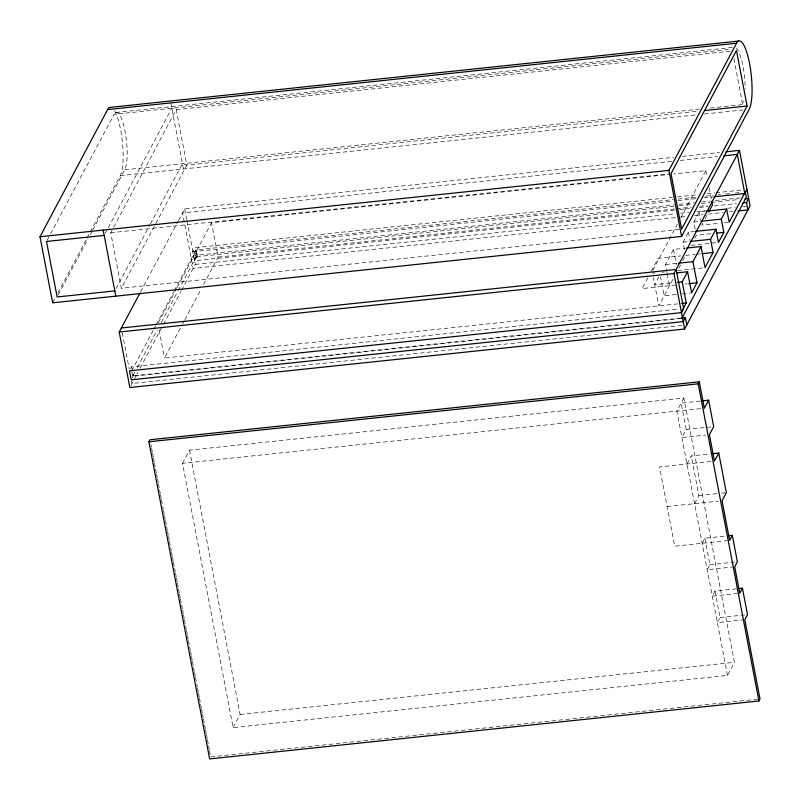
<?xml version="1.0" encoding="UTF-8"?>
<svg xmlns="http://www.w3.org/2000/svg" width="800" height="800" viewBox="0 0 800 800"><rect width="100%" height="100%" fill="white"/><g stroke="black" fill="none" stroke-linecap="round" stroke-linejoin="round"><path stroke-width="0.6" stroke-dasharray="4 3" d="M47.09 240.38L50.01 234.9M50.59 233.8L114.12 114.31L730.82 49.22M52.65 302.81L55.57 297.32M57.9 292.94L86.46 239.22M87.04 238.13L120.26 175.64A35.55 8.48 84 0 0 122.56 143.59A35.55 8.48 84 0 0 114.21 110.33M58.3 294.78L88.03 238.87M90.36 234.49L92.11 231.2M92.69 230.1L124.75 169.81A29.86 7.12 84 0 0 125.07 131.46A29.86 7.12 84 0 0 114.12 114.31M105.35 233.19L107.68 228.81M108.26 227.71L171.79 108.19L176.21 109.63L730.98 51.1M679.15 229.41L121.37 288.26L110.75 232.76L113.08 228.36M113.67 227.26L176.21 109.63L186.84 165.13L121.37 288.26M115.98 288.69L149.78 225.1M150.36 224L182.42 163.69L186.84 165.13L698.17 111.18M140.59 291.84L177.88 221.71M178.46 220.62L184.69 208.91L673.68 157.32M130.53 368.84L131.6 366.82L678.67 309.1M674.57 210.1L194.5 260.75L192.78 251.77L194.92 247.73L672.52 197.34M131.62 371.02L153.28 330.29M153.86 329.19L155.62 325.88M156.21 324.78L173.77 291.75M174.35 290.65L196.01 249.92L673.21 199.57M158.45 322.58L176.53 288.58M177.12 287.48L211.53 222.76L668.62 174.53M195.65 255.35L196.19 254.34L197.56 254.19L198.02 256.57L197.48 257.58L196.11 257.73L195.65 255.35L674.23 204.86M681.91 318.36L132.63 376.31L134.97 371.91M137.31 367.5L157.22 330.07M161.32 322.36L177.71 291.53M178.29 290.43L197.56 254.19M132.25 377.82L133.32 375.81L132.25 370.19M194.5 260.75L196.64 256.72L194.92 247.73M130.92 385.51L133.16 381.3M133.74 380.21L137.82 372.54M140.15 368.16L162.87 325.42M163.45 324.33L180.93 291.45M181.52 290.36L195.31 264.41L187 220.97M677.9 303.86L164.45 358.03L181.95 325.13M182.53 324.03L184.28 320.74M184.86 319.64L201.2 288.92M203.53 284.54L218.11 257.11L211.53 222.76M182.52 463.3L189.5 450.18L683.85 398.02L734.45 662.3L727.48 675.42L233.12 727.58L182.52 463.3L700.75 408.62M233.12 727.58L240.1 714.46L189.5 450.18M647.82 277.78L642.07 288.59L675.5 285.06M651.27 271.29L658.17 258.31L680.85 255.92M652.8 270.43L677.3 224.35M680.8 217.77L705.88 170.6L673.59 174.01M659.04 276.66L654.75 284.74L673.86 282.72M667.06 272.77L665.48 264.55L673.53 249.41L685.47 248.15M684.48 249.41L683.1 242.2L688.47 232.11L694.44 231.48M695.21 229.23L693.83 222.02L699.2 211.93L705.17 211.3M672.98 279.21L658.8 305.88L653.37 277.53M678.73 268.39L680.46 265.15M682.76 260.82L685.06 256.5M694.75 238.26L696.36 235.23L710.69 233.72M702.86 223.02L701.73 225.14L719.64 223.25M705.12 218.77L708.51 212.39M683.85 398.02L676.87 411.14L727.48 675.42M700.27 401.05L681.16 403.07L686.22 429.5L681.93 437.57L705.81 435.05M686.99 464L691.28 455.93L710.39 453.91M694.58 503.64L698.88 495.57L691.28 455.93M702.17 543.28L704.86 538.24L726.35 535.97M704.86 538.24L709.92 564.66L707.23 569.71L732.31 567.06M736.47 588.82L714.98 591.09L712.29 596.14L737.37 593.49M714.98 591.09L720.04 617.52L717.35 622.57L742.43 619.92M115.76 112.51L732.46 47.42M124.75 169.81L699.2 109.17M710.39 107.99L742.68 104.58A29.86 7.12 84 0 0 743.96 100.89M120.26 175.64L697.08 114.79M704.52 114L742.99 109.94M682.37 156.4L719.6 152.47M671.53 161.35L182.54 212.94L193.17 268.44L675.96 217.51M680.22 160.44L717.45 156.51M110.75 232.76L668.53 173.91M677.48 196.82L698.57 194.59M707.25 193.68L714.69 192.89M715.94 192.76L741.99 190.01M678.18 199.05L695.58 197.21M705.52 196.16L712.98 195.37M717.95 194.85L720.44 194.59M725.41 194.06L730.38 193.54M735.35 193.01L739.08 192.62M192.78 251.77L672.85 201.12M677.81 200.59L696.42 198.63M703.86 197.85L712.55 196.93M679.2 204.33L694.11 202.76M701.57 201.97L710.26 201.05M715.24 200.53L740.09 197.91M196.64 256.72L674.09 206.34M679.06 205.82L692.73 204.38M701.43 203.46L710.14 202.54M711.38 202.41L738.72 199.52M218.11 257.11L675.2 208.89M676.44 208.76L691.35 207.18M700.04 206.27L707.49 205.48M679.53 209.58L689.46 208.53M699.38 207.49L708.07 206.57M714.27 205.92L736.6 203.56M195.31 264.41L675.62 213.73M680.58 213.21L689.27 212.29M696.72 211.51L705.41 210.59M727.75 208.23L735.19 207.45M742.64 206.66L746.36 206.27M680.92 216.98L685.88 216.46M694.57 215.54L703.26 214.63M708.22 214.1L723.12 212.53M729.32 211.88L733.05 211.48M693.83 222.02L698.61 221.51M724.42 222.75L728 222.37M683.1 242.2L689.07 241.57M691 245.32L717.27 242.55M685.63 255.42L695.18 254.41M696.38 254.28L701.15 253.78M665.48 264.55L677.42 263.29M652.51 273.2L654.89 272.95M662.06 272.19L664.45 271.94M677.58 270.56L702.66 267.91M685.05 284.06L687.44 283.8M676.11 294.53L664.17 295.79L660.57 276.99M682.08 293.9L690.44 293.01M133.32 375.81L680.39 318.09M681.8 325.49L131.99 383.5L131.53 381.08M686.22 429.5L712.49 426.73M710.87 461.48L659.53 466.9L674.71 546.18L727.25 540.64M698.88 495.57L716.79 493.68M721.56 493.17L725.15 492.8M667.12 506.54L718.46 501.12M709.92 564.66L736.19 561.89M720.04 617.52L746.31 614.75M240.1 714.46L734.45 662.3M210.72 756.9L757.51 699.21M733.91 58.74L742.68 104.58M705.88 170.6L707.06 176.73M709.17 187.78L711.29 198.82M699.2 211.93L700.81 220.34M688.47 232.11L690.08 240.52M673.53 249.41L676.46 264.68M667.28 273.95L669.53 285.69M170.78 102.91L183.43 168.98M196.01 249.92L197.48 257.58M184.69 208.91L186.77 219.77M159.04 329.81L164.45 358.03M150.93 444.67L151.4 447.12M151.64 448.34L152.34 452.01M152.57 453.24L153.28 456.91M153.51 458.14L154.22 461.81M154.45 463.03L155.39 467.93M155.62 469.16L156.33 472.83M156.56 474.05L157.26 477.73M157.5 478.95L158.2 482.63M158.44 483.85L159.37 488.75M159.61 489.97L160.31 493.65M160.55 494.87L161.25 498.54M161.48 499.77L163.36 509.56M163.59 510.79L164.3 514.46M164.53 515.69L165.24 519.36M165.47 520.58L166.41 525.48M166.64 526.71L167.35 530.38M167.58 531.6L168.28 535.28M168.52 536.5L169.22 540.17M169.46 541.4L170.39 546.3M170.63 547.52L171.33 551.19M171.57 552.42L172.27 556.09M172.5 557.32L173.21 560.99M173.44 562.21L174.38 567.11M174.61 568.34L175.32 572.01M175.55 573.23L176.26 576.91M176.49 578.13L177.19 581.81M177.43 583.03L178.37 587.93M178.6 589.15L179.3 592.83M179.54 594.05L180.24 597.72M180.48 598.95L181.41 603.85M181.65 605.07L182.35 608.74M182.59 609.97L183.29 613.64M183.52 614.87L184.23 618.54M184.46 619.76L185.4 624.66M185.63 625.89L186.34 629.56M186.57 630.78L187.28 634.46M187.51 635.68L188.21 639.35M188.45 640.58L189.39 645.48M189.62 646.7L190.32 650.37M190.56 651.6L191.26 655.27M191.5 656.5L192.2 660.17M192.43 661.4L193.37 666.29M193.61 667.52L194.31 671.19M194.54 672.42L195.25 676.09M195.48 677.31L197.36 687.11M197.59 688.33L198.29 692.01M198.53 693.23L199.23 696.9M199.47 698.13L200.4 703.03M200.64 704.25L201.34 707.92M201.58 709.15L202.28 712.82M202.52 714.05L203.22 717.72M203.45 718.94L204.39 723.84M204.63 725.07L205.33 728.74M205.56 729.96L206.27 733.64M206.5 734.86L207.2 738.54M207.44 739.76L208.38 744.66M208.61 745.88L209.31 749.56M209.55 750.78L210.25 754.45M131.6 366.82L132.03 369.07M131.82 372.08L132.63 376.31M122.29 332.82L129.22 369.02M736.25 48.02A29.86 7.12 84 0 1 745.11 88.96"/><path stroke-width="1.2" d="M107.61 109.57L736.54 43.22A35.55 8.48 84 0 1 749.57 63.64A35.55 8.48 84 0 1 749.19 109.29L681.58 236.45L52.65 302.81L40 236.74L107.61 109.57A35.55 8.48 84 0 1 109.57 107.43L738.49 41.08M725.81 151.82L739.46 150.38L750.09 205.88L684.62 329L129.85 387.53L119.22 332.03L140.01 292.93M738.86 588.57L742.44 588.19L747.5 614.62L744.82 619.67L760 698.95L758.93 700.97L209.65 758.92L148.92 441.79L150 439.77L699.27 381.82L704.34 408.25L708.63 400.17L702.66 400.8M681.58 236.45L668.92 170.38L736.54 43.22M747.1 106.02L681.64 229.15L671.01 173.65L736.48 50.52L747.1 106.02L704.38 110.53M684.62 329L673.99 273.5L739.46 150.38M709.07 211.33L712.46 204.96L711.76 201.27M681.97 311.05L686.26 302.98L682.22 281.84L687.58 271.75L676.83 272.88M687.58 271.75L691.63 292.89L697 282.8L692.95 261.65L701 246.52L686.67 248.03M701 246.52L705.04 267.66L713.09 252.52L710.56 239.31L715.93 229.21L695.63 231.35M715.93 229.21L718.46 242.43L723.83 232.33L721.3 219.12L726.66 209.03L706.36 211.17M713.79 196.8L744.8 193.53L746.95 189.49M681.91 318.36L746.3 197.25L745.29 191.97L729.19 222.24L726.66 209.03M681.63 317.96L685.35 317.56L683.2 321.6L131.18 379.84L129.46 370.86L681.48 312.62L683.63 308.58L676.14 269.47L121.37 328M738.01 210.96L747.94 209.91L746.52 202.51L748.67 198.48L744.94 198.87M758.93 700.97L698.2 383.84L699.27 381.82M712.78 453.66L718.75 453.03L714.46 461.1L709.4 434.67L713.69 426.6L708.63 400.17M728.74 535.72L732.32 535.34L729.64 540.38L722.05 500.74L726.34 492.67L718.75 453.03M742.44 588.19L739.76 593.24L734.7 566.81L737.38 561.77L732.32 535.34M723.66 155.85L737.31 154.41L744.8 193.53M40 236.74L668.92 170.38M104.18 235.39L46.51 241.47L57.14 296.97L114.81 290.89M742.8 202.91L746.52 202.51M701 221.26L721.3 219.12M716.66 233.09L723.83 232.33M690.26 241.45L710.56 239.31M702.35 253.65L713.09 252.52M678.62 263.17L692.95 261.65M119.22 332.03L673.99 273.5M677.44 282.34L682.22 281.84M688.64 283.68L697 282.8M681.49 303.48L686.26 302.98M148.92 441.79L698.2 383.84M685.35 317.56L686.76 324.96M103.17 230.07L115.82 296.14"/></g></svg>
